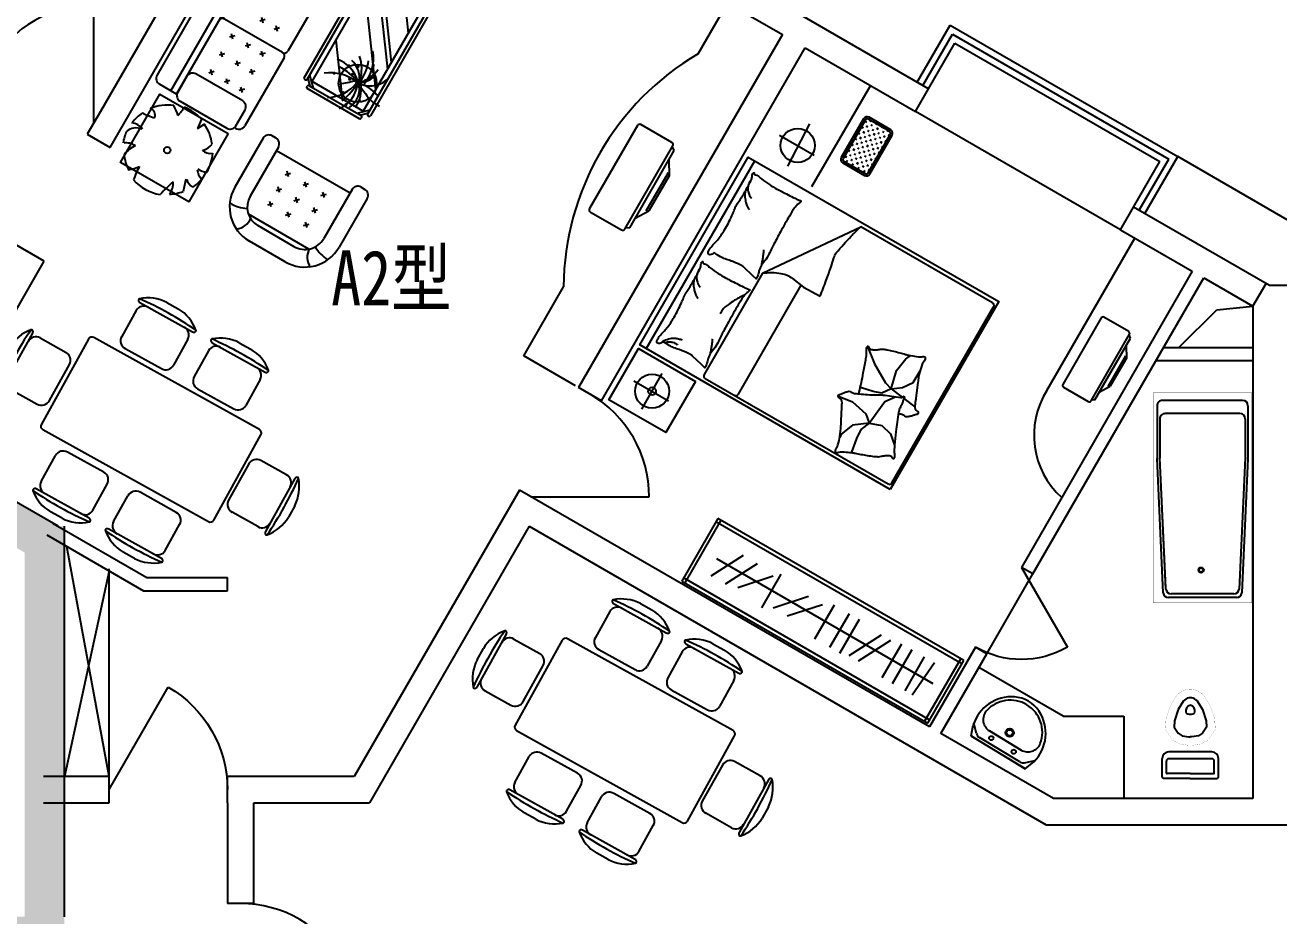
# Model space of a CAD drawing. Header units: millimetres. Extents: x 1363 to 57604, y 556 to 33802.
# Drawn here: x 29207 to 38744, y 19538 to 26313 of the extents above; entities that cross this region are included whole.
import ezdxf
from ezdxf.enums import TextEntityAlignment as Align

# ---------------------------------------------------------------- set-up
doc = ezdxf.new("R2010")
doc.units = ezdxf.units.MM
for name, color, linetype in [('GROUND', 2, 'Continuous'), ('PUB_DIM', 3, 'Continuous'), ('PUB_TEXT', 7, 'Continuous'), ('PUB_WINDW', 7, 'Continuous'), ('W', 3, 'Continuous'), ('WALL', 255, 'Continuous'), ('WINDOW', 2, 'Continuous'), ('家具', 151, 'Continuous')]:
    doc.layers.add(name, color=color, linetype=linetype)
doc.styles.add('DIM_FONT', font='SIMPLEX', dxfattribs={"width": 0.8})
doc.styles.add('SIMPLEX', font='SIMPLEX.SHX')
doc.styles.get("Standard").update_dxf_attribs({"font": 'arial.ttf'})
doc.styles.add('Z2', font='SimSun.ttf', dxfattribs={"width": 0.8})
doc.dimstyles.new('DIMN', dxfattribs={"dimtxt": 300, "dimasz": 1, "dimexe": 250, "dimexo": 300, "dimgap": 0.09, "dimtad": 1, "dimdec": 0, "dimzin": 0, "dimdsep": 46, "dimtxsty": 'DIM_FONT', "dimblk": '_DIMX', "dimcen": 0.09, "dimclrt": 7, "dimadec": 0, "dimazin": 0, "dimtfac": 1, "dimtdec": 0, "dimtix": 1, "dimtmove": 2, "dimatfit": 3, "dimldrblk": '_DIMX', "dimfxl": 1, "dimtolj": 1, "dimtzin": 0, "dimarcsym": 0})

# ---------------------------------------------------------------- blocks, each defined once
blk = doc.blocks.new('M_C46QQU')
for p, q in [((-925, 770), (-326.8, 770)), ((-268.7, 770), (268.7, 770)), ((326.8, 770), (925, 770)), ((-975, 711.1), (-975, 720)), ((-958.4, 711.1), (-817.8, 711.1)), ((-297.8, 740), (-297.8, 230)), ((297.8, 740), (297.8, 230)), ((958.4, 711.1), (817.8, 711.1)), ((975, 711.1), (975, 720)), ((-1008.4, 250), (-1008.4, 661.1)), ((-767.8, 661.1), (-767.8, 250)), ((-713.4, 626.7), (-683.2, 596.5)), ((-683.2, 626.7), (-713.4, 596.5)), ((-555.8, 626.7), (-525.6, 596.5)), ((-525.6, 626.7), (-555.8, 596.5)), ((-398.2, 626.7), (-368, 596.5)), ((-368, 626.7), (-398.2, 596.5)), ((-138, 626.7), (-168.2, 596.5)), ((-168.2, 626.7), (-138, 596.5)), ((19.6, 626.7), (-10.6, 596.5)), ((-10.6, 626.7), (19.6, 596.5)), ((177.1, 626.7), (147, 596.5)), ((147, 626.7), (177.1, 596.5)), ((368, 626.7), (398.2, 596.5)), ((398.2, 626.7), (368, 596.5)), ((525.6, 626.7), (555.8, 596.5)), ((555.8, 626.7), (525.6, 596.5)), ((683.2, 626.7), (713.4, 596.5)), ((713.4, 626.7), (683.2, 596.5)), ((767.8, 661.1), (767.8, 250)), ((1008.4, 250), (1008.4, 661.1)), ((-713.4, 499.7), (-683.2, 469.5)), ((-683.2, 499.7), (-713.4, 469.5)), ((-555.8, 499.7), (-525.6, 469.5)), ((-525.6, 499.7), (-555.8, 469.5)), ((-398.2, 499.7), (-368, 469.5)), ((-368, 499.7), (-398.2, 469.5)), ((-138, 499.7), (-168.2, 469.5)), ((-168.2, 499.7), (-138, 469.5)), ((19.6, 499.7), (-10.6, 469.5)), ((-10.6, 499.7), (19.6, 469.5)), ((177.1, 499.7), (147, 469.5)), ((147, 499.7), (177.1, 469.5)), ((368, 499.7), (398.2, 469.5)), ((398.2, 499.7), (368, 469.5)), ((525.6, 499.7), (555.8, 469.5)), ((555.8, 499.7), (525.6, 469.5)), ((683.2, 499.7), (713.4, 469.5)), ((713.4, 499.7), (683.2, 469.5)), ((-713.4, 362.5), (-683.2, 332.3)), ((-683.2, 362.5), (-713.4, 332.3)), ((-525.6, 362.5), (-555.8, 332.3)), ((-555.8, 362.5), (-525.6, 332.3)), ((-398.2, 362.5), (-368, 332.3)), ((-368, 362.5), (-398.2, 332.3)), ((-138, 362.5), (-168.2, 332.3)), ((-168.2, 362.5), (-138, 332.3)), ((-10.6, 362.5), (19.6, 332.3)), ((19.6, 362.5), (-10.6, 332.3)), ((177.1, 362.5), (147, 332.3)), ((147, 362.5), (177.1, 332.3)), ((368, 362.5), (398.2, 332.3)), ((398.2, 362.5), (368, 332.3)), ((555.8, 362.5), (525.6, 332.3)), ((525.6, 362.5), (555.8, 332.3)), ((683.2, 362.5), (713.4, 332.3)), ((713.4, 362.5), (683.2, 332.3)), ((-975, 50), (-975, 202.8)), ((975, 200), (-975, 200)), ((-817.8, 200), (-958.4, 200)), ((817.8, 200), (958.4, 200)), ((975, 200), (975, 50)), ((975, 150), (-975, 150)), ((925, 0), (-925, 0))]:
    blk.add_line(p, q)
for centre, radius, start, end in [((-925, 720), 50, 90, 180), ((-327.8, 740), 30, 360, 90), ((-267.8, 740), 30, 90, 180), ((267.8, 740), 30, 0, 90), ((327.8, 740), 30, 90, 180), ((925, 720), 50, 360, 90), ((-958.4, 661.1), 50, 90, 180), ((-817.8, 661.1), 50, 0, 90), ((817.8, 661.1), 50, 90, 180), ((958.4, 661.1), 50, 0, 90), ((-958.4, 250), 50, 180, 270), ((-817.8, 250), 50, 270, 0), ((-327.8, 230), 30, 270, 0), ((-267.8, 230), 30, 180, 270), ((267.8, 230), 30, 270, 360), ((327.8, 230), 30, 180, 270), ((817.8, 250), 50, 180, 270), ((958.4, 250), 50, 270, 0), ((-925, 50), 50, 180, 270), ((925, 50), 50, 270, 0)]:
    blk.add_arc(centre, radius, start, end)
at = {"style": 'DIM_FONT', "width": 0.8, "flags": 9}
for tag in ['YSIZE', 'XSIZE']:
    blk.add_attdef(tag, (0, 0), '', height=0.5, dxfattribs=at)
blk = doc.blocks.new('M_C57NTX')
for p, q in [((-435.8, 293.4), (473.1, 293.4)), ((-496.3, -226.1), (-496.3, 232.8)), ((-486.3, 242.8), (-481.3, 242.8)), ((-427.3, 268.4), (-471.3, 224.4)), ((-399, 268.4), (-471.3, 196.1)), ((-471.3, -226.1), (-471.3, 232.8)), ((-445.8, 283.4), (-445.8, 278.4)), ((-435.8, 268.4), (473.1, 268.4)), ((-431.3, 72.4), (-216.6, 228.4)), ((-431.3, -116.3), (43.1, 228.4)), ((-431.3, -159.2), (102.3, 228.4)), ((-336.1, -221.6), (283.4, 228.4)), ((436.4, 268.4), (508.7, 196.1)), ((464.7, 268.4), (508.7, 224.4)), ((483.1, 283.4), (483.1, 278.4)), ((508.7, 232.8), (508.7, -226.1)), ((523.7, 242.8), (518.7, 242.8)), ((533.7, 232.8), (533.7, -226.1)), ((106, -221.6), (468.7, 41.8)), ((-399, -261.6), (-471.3, -189.3)), ((436.4, -261.6), (508.7, -189.3)), ((-486.3, -236.1), (-481.3, -236.1)), ((-427.3, -261.6), (-471.3, -217.6)), ((-445.8, -276.6), (-445.8, -271.6)), ((473.1, -261.6), (-435.8, -261.6)), ((464.7, -261.6), (508.7, -217.6)), ((483.1, -276.6), (483.1, -271.6)), ((523.7, -236.1), (518.7, -236.1)), ((473.1, -286.6), (-435.8, -286.6))]:
    blk.add_line(p, q)
blk.add_lwpolyline([(-431.3, -221.6), (-431.3, 228.4), (468.7, 228.4), (468.7, -221.6)], close=True)
at = {"const_width": 12}
for points in [[(123.4, 119.9, 1), (135.4, 119.9, 1)], [(225.1, 149.5, 1), (237.1, 149.5, 1)], [(252.6, 126.5, 1), (264.6, 126.5, 1)], [(277.3, 83.6, 1), (289.3, 83.6, 1)], [(288.3, 106.6, 1), (300.3, 106.6, 1)], [(293.8, 93.5, 1), (305.8, 93.5, 1)], [(307.5, 86.9, 1), (319.5, 86.9, 1)], [(409.3, 162.8, 1), (421.3, 162.8, 1)], [(486.2, 90.2, 1), (498.2, 90.2, 1)], [(189.4, 24.2, 1), (201.4, 24.2, 1)], [(263.6, 17.6, 1), (275.6, 17.6, 1)], [(296.6, 73.7, 1), (308.6, 73.7, 1)], [(304.8, 17.6, 1), (316.8, 17.6, 1)], [(417.5, 27.5, 1), (429.5, 27.5, 1)], [(219.6, -38.5, 1), (231.6, -38.5, 1)], [(324.1, -107.7, 1), (336.1, -107.7, 1)]]:
    blk.add_lwpolyline(points, format="xyb", close=True, dxfattribs=at)
blk.add_circle((307.6, 86), 144.3)
for centre, radius, start, end in [((-435.8, 283.4), 10, 90, 180), ((156.2, 293.1), 219.3, 342.94564, 6.48138), ((473.1, 283.4), 10, 0, 90), ((-486.3, 232.8), 10, 90, 180), ((-481.3, 232.8), 10, 0, 90), ((-435.8, 278.4), 10, 180, 270), ((108.6, 83.2), 192.6, 6.99045, 78.02836), ((781.4, 125.5), 489.9, 163.85612, 179.11051), ((-394.7, 504.4), 810.4, 328.98728, 340.36101), ((473.1, 278.4), 10, 270, 0), ((518.7, 232.8), 10, 90, 180), ((523.7, 232.8), 10, 0, 90), ((228, -157.3), 292.8, 78.55155, 130.98153), ((279.7, -402.1), 502.4, 88.32856, 108.729), ((110, -88), 258.8, 48.7581, 83.8624), ((175.6, 42.4), 126.2, 28.89012, 78.45792), ((421.1, -27.3), 168.8, 62.99086, 135.91017), ((404.5, -127.5), 234.4, 53.32313, 115.76326), ((448, -69.4), 232.8, 85.87406, 126.95584), ((343.6, -193.6), 291.3, 103.04524, 139.77663), ((363.8, -83.6), 190.4, 114.09558, 166.29534), ((481.8, -98.4), 259.7, 134.48606, 189.37622), ((613.2, -62), 345.5, 155.08876, 185.96372), ((267.2, -554.8), 642.2, 70.5249, 87.82437), ((624, 27.5), 325.2, 171.24958, 218.23328), ((-1013.4, -1156.3), 1790, 39.04877, 42.6799), ((268.8, -207.6), 287.3, 31.31505, 82.13779), ((-486.3, -226.1), 10, 180, 270), ((-481.3, -226.1), 10, 270, 0), ((-435.8, -271.6), 10, 90, 180), ((-435.8, -276.6), 10, 180, 270), ((473.1, -271.6), 10, 0, 90), ((473.1, -276.6), 10, 270, 0), ((518.7, -226.1), 10, 180, 270), ((523.7, -226.1), 10, 270, 0)]:
    blk.add_arc(centre, radius, start, end)
at = {"style": 'DIM_FONT', "width": 0.8, "flags": 9}
for tag in ['YSIZE', 'XSIZE']:
    blk.add_attdef(tag, (0, 0), '', height=0.5, dxfattribs=at)
blk = doc.blocks.new('_DBLK')
blk.add_line((-0.5, 0), (0, -0.866))
blk.add_arc((-0.5, 0), 1, 300, 0)
at = {"style": 'SIMPLEX', "flags": 9}
blk.add_attdef('A', text='', height=1, dxfattribs=at).set_placement((0, 1.5), align=Align.MIDDLE)
blk = doc.blocks.new('_DIMX')
at = {"const_width": 50}
blk.add_lwpolyline([(-70, -70), (70, 70)], dxfattribs=at)
blk = doc.blocks.new('*D44')
at = {"color": 0, "linetype": 'ByBlock', "transparency": 16777216}
for p, q in [((-88640.7, 6082.8), (-87514.9, 8032.7)), ((-87639, 7815.7), (-84523.1, 6016.7)), ((-85523, 4282.8), (-84397.2, 6232.7))]:
    blk.add_line(p, q, dxfattribs=at)
at = {"layer": 'DEFPOINTS', "color": 0, "linetype": 'ByBlock', "transparency": 16777216}
for p in [(-84522.2, 6016.2), (-88790.7, 5822.9), (-85673, 4022.9)]:
    blk.add_point(p, dxfattribs=at)
at = {"color": 0, "linetype": 'ByBlock', "transparency": 16777216}
for p, rotation in [((-87639.9, 7816.2), 149.9999999999999), ((-84522.2, 6016.2), 329.9999999999999)]:
    blk.add_blockref('_DIMX', p, dxfattribs=dict(at, rotation=rotation))
at = {"color": 7, "linetype": 'ByBlock', "transparency": 16777216, "insert": (-85931.1, 7176), "char_height": 300, "attachment_point": 5, "rotation": 330, "style": 'DIM_FONT'}
blk.add_mtext('\\A1;3600', dxfattribs=at)
blk = doc.blocks.new('_C6BOA')
for p, q in [((-230.9, 156.1), (-146.8, 208.4)), ((-158.7, 192.4), (122.5, 192.4)), ((-146.8, 208.4), (110.7, 208.4)), ((194.7, 156.1), (110.7, 208.4)), ((-338.1, 117.5), (-338.1, -109.2)), ((285.9, 133.5), (-322.1, 133.5)), ((-300.5, 156.1), (-316.5, 133.5)), ((264.4, 156.1), (-300.5, 156.1)), ((264.4, 156.1), (280.4, 133.5)), ((301.9, -109.2), (301.9, 117.5)), ((-322.1, -125.2), (285.9, -125.2))]:
    blk.add_line(p, q)
for centre, start, end in [((-322.1, 117.5), 90, 180), ((285.9, 117.5), 0, 90), ((-322.1, -109.2), 180, 270), ((285.9, -109.2), 270, 0)]:
    blk.add_arc(centre, 16, start, end)
at = {"style": 'DIM_FONT', "width": 0.8, "flags": 9}
for tag in ['YSIZE', 'XSIZE']:
    blk.add_attdef(tag, (0, 0), '', height=0.5, dxfattribs=at)
blk = doc.blocks.new('_C1MDD')
for p, q in [((376.3, 1235.7), (475.4, 1235.7)), ((195.9, 1135.7), (655.9, 1135.7)), ((200.9, 1068.2), (200.9, 843.2)), ((650.9, 1068.2), (650.9, 843.2)), ((268.4, 775.7), (583.4, 775.7)), ((0, 720), (0, -720)), ((770, 750), (30, 750)), ((800, -720), (800, 720)), ((-403, 85), (-403, 545)), ((-335.5, 540), (-110.5, 540)), ((1150.8, 540), (925.8, 540)), ((1218.3, 545), (1218.3, 85)), ((-43, 157.5), (-43, 472.5)), ((858.3, 472.5), (858.3, 157.5)), ((-503, 265.4), (-503, 364.6)), ((1318.3, 364.6), (1318.3, 265.4)), ((-335.5, 90), (-110.5, 90)), ((1150.8, 90), (925.8, 90)), ((-403, -545), (-403, -85)), ((-335.5, -90), (-110.5, -90)), ((1150.8, -90), (925.8, -90)), ((1218.3, -85), (1218.3, -545)), ((-43, -472.5), (-43, -157.5)), ((858.3, -157.5), (858.3, -472.5)), ((-503, -364.6), (-503, -265.4)), ((1318.3, -265.4), (1318.3, -364.6)), ((-335.5, -540), (-110.5, -540)), ((1150.8, -540), (925.8, -540)), ((30, -750), (770, -750)), ((200.9, -1076.5), (200.9, -851.5)), ((583.4, -784), (268.4, -784)), ((650.9, -1076.5), (650.9, -851.5)), ((655.9, -1144), (195.9, -1144)), ((475.4, -1244), (376.3, -1244))]:
    blk.add_line(p, q)
for centre, radius, start, end in [((186.6, 1151.8), 10, 130.72654, 202.66999), ((195.9, 1155.7), 20, 202.66999, 270), ((386, 920.3), 315.6, 91.76514, 130.72654), ((425.9, -1542.1), 2712.7, 84.8023, 95.1977), ((465.7, 920.3), 315.6, 49.27346, 88.23486), ((655.9, 1155.7), 20, 270, 337.33001), ((665.1, 1151.8), 10, 337.33001, 49.27346), ((268.4, 1068.2), 67.5, 90, 180), ((583.4, 1068.2), 67.5, 0, 90), ((268.4, 843.2), 67.5, 180, 270), ((583.4, 843.2), 67.5, 270, 0), ((30, 720), 30, 90, 180), ((770, 720), 30, 0, 90), ((-187.5, 354.8), 315.6, 139.27346, 178.23486), ((2274.9, 315), 2712.7, 174.8023, 185.1977), ((-419.1, 554.2), 10, 67.33001, 139.27346), ((-423, 545), 20, 0, 67.33001), ((-335.5, 472.5), 67.5, 90, 180), ((-110.5, 472.5), 67.5, 0, 90), ((925.8, 472.5), 67.5, 90, 180), ((1150.8, 472.5), 67.5, 0, 90), ((1238.3, 545), 20, 112.66999, 180), ((1234.5, 554.2), 10, 40.72654, 112.66999), ((-1459.5, 315), 2712.7, 354.8023, 5.1977), ((1002.9, 354.8), 315.6, 1.76514, 40.72654), ((-187.5, 275.2), 315.6, 181.76514, 220.72654), ((1002.9, 275.2), 315.6, 319.27346, 358.23486), ((-335.5, 157.5), 67.5, 180, 270), ((-110.5, 157.5), 67.5, 270, 0), ((925.8, 157.5), 67.5, 180, 270), ((1150.8, 157.5), 67.5, 270, 0), ((-419.1, 75.8), 10, 220.72654, 292.66999), ((-423, 85), 20, 292.66999, 0), ((1238.3, 85), 20, 180, 247.33001), ((1234.5, 75.8), 10, 247.33001, 319.27346), ((-187.5, -275.2), 315.6, 139.27346, 178.23486), ((2274.9, -315), 2712.7, 174.8023, 185.1977), ((-419.1, -75.8), 10, 67.33001, 139.27346), ((-423, -85), 20, 0, 67.33001), ((-335.5, -157.5), 67.5, 90, 180), ((-110.5, -157.5), 67.5, 0, 90), ((925.8, -157.5), 67.5, 90, 180), ((1150.8, -157.5), 67.5, 0, 90), ((1238.3, -85), 20, 112.66999, 180), ((1234.5, -75.8), 10, 40.72654, 112.66999), ((-1459.5, -315), 2712.7, 354.8023, 5.1977), ((1002.9, -275.2), 315.6, 1.76514, 40.72654), ((-187.5, -354.8), 315.6, 181.76514, 220.72654), ((1002.9, -354.8), 315.6, 319.27346, 358.23486), ((-335.5, -472.5), 67.5, 180, 270), ((-110.5, -472.5), 67.5, 270, 0), ((925.8, -472.5), 67.5, 180, 270), ((1150.8, -472.5), 67.5, 270, 0), ((-419.1, -554.2), 10, 220.72654, 292.66999), ((-423, -545), 20, 292.66999, 0), ((1238.3, -545), 20, 180, 247.33001), ((1234.5, -554.2), 10, 247.33001, 319.27346), ((30, -720), 30, 180, 270), ((770, -720), 30, 270, 0), ((268.4, -851.5), 67.5, 90, 180), ((583.4, -851.5), 67.5, 0, 90), ((195.9, -1164), 20, 90, 157.33001), ((268.4, -1076.5), 67.5, 180, 270), ((583.4, -1076.5), 67.5, 270, 0), ((655.9, -1164), 20, 22.66999, 90), ((186.6, -1160.1), 10, 157.33001, 229.27346), ((425.9, 1533.9), 2712.7, 264.8023, 275.1977), ((386, -928.5), 315.6, 229.27346, 268.23486), ((465.7, -928.5), 315.6, 271.76514, 310.72654), ((665.1, -1160.1), 10, 310.72654, 22.66999)]:
    blk.add_arc(centre, radius, start, end)
at = {"style": 'DIM_FONT', "width": 0.8, "flags": 9}
for tag in ['YSIZE', 'XSIZE']:
    blk.add_attdef(tag, (0, 0), '', height=0.5, dxfattribs=at)
blk = doc.blocks.new('M_C56KIS')
for p, q in [((61.7, 318.4), (71.9, 242.2)), ((71.9, 242.2), (100.9, 299.1)), ((100.9, 299.1), (100.9, 299.1))]:
    blk.add_line(p, q)
blk.add_lwpolyline([(293.5, 324.8), (293.5, -275.2), (-306.5, -275.2), (-306.5, 324.8)], close=True)
blk.add_circle((-45.6, -15.7), 24.7)
for centre, radius, start, end in [((-45.5, -12.3), 339.7, 112.0103, 142.63916), ((-371.3, -21.6), 380.2, 45.97817, 58.53147), ((-666.1, 364.7), 570.3, 348.57282, 356.66489), ((-45.5, -12.3), 347.7, 72.04261, 98.475), ((-45.5, -12.3), 341.3, 37.27508, 64.82454), ((-307.3, 139.4), 56.5, 8.94104, 100.01075), ((82.2, 215.4), 145.4, 319.72033, 351.71513), ((-45.5, -12.3), 338.2, 154.34983, 173.03562), ((-402.3, 850.1), 717.9, 274.14646, 282.12381), ((206.6, 198.5), 84.2, 254.85549, 310.96), ((-45.5, -12.3), 344.9, 0.53215, 25.58564), ((-277.2, -87.6), 115.3, 97.39115, 159.69517), ((-332.4, -104.8), 142.8, 71.80085, 110.59915), ((-45.5, -12.3), 341.7, 185.92362, 201.5277), ((241, 101.5), 125.1, 263.27749, 297.81284), ((333.1, 45), 130.8, 215.38683, 249.7411), ((-45.5, -12.3), 343.9, 334.07665, 348.90213), ((-287, -214.4), 105.9, 81.83138, 131.82782), ((-119.4, -230.2), 194.5, 141.65823, 174.30928), ((1198.9, 166.7), 1057.6, 196.63975, 201.90994), ((262.1, -63.1), 99.6, 227.04539, 270.96505), ((-45.5, -12.3), 333.1, 216.59404, 237.44638), ((-456.1, -26.3), 353.3, 310.85359, 325.19299), ((258.5, -243.2), 424.8, 177.9455, 193.21463), ((1320, -610.6), 1273.6, 161.28649, 167.54511), ((-13.5, -284.1), 151.3, 354.73226, 32.8544), ((-45.5, -12.3), 339.1, 302.60984, 320.67525), ((-45.5, -12.3), 345.8, 251.53073, 290.62997)]:
    blk.add_arc(centre, radius, start, end)
at = {"style": 'DIM_FONT', "width": 0.8, "flags": 9}
for tag in ['YSIZE', 'XSIZE']:
    blk.add_attdef(tag, (0, 0), '', height=0.5, dxfattribs=at)
blk = doc.blocks.new('M_C54TQD')
for p, q in [((0, -52.4), (1500, -52.4)), ((25.8, -508.5), (25.8, -1967.8)), ((853.5, -488.5), (45.8, -488.5)), ((853.5, -488.5), (1471.6, -915.9)), ((45.8, -761.1), (915.3, -761.1)), ((1471.6, -1967.8), (1471.6, -915.9)), ((381, -1368.3), (394.8, -1471.4)), ((777.6, -1368.4), (698.4, -1472.4)), ((394.8, -1471.4), (369, -1593.5)), ((528.4, -1559.3), (508.6, -1470.4)), ((698.4, -1472.4), (623.3, -1602.7)), ((160.8, -1514.4), (136.8, -1517.8)), ((255.4, -1552.2), (160.8, -1514.4)), ((324.3, -1645), (255.4, -1552.2)), ((548.2, -1616.6), (528.4, -1559.3)), ((90.3, -1638.1), (87, -1644.6)), ((188.4, -1621), (90.3, -1638.1)), ((257.2, -1617.5), (188.4, -1621)), ((324.3, -1645), (257.2, -1617.5)), ((369, -1593.5), (324.3, -1645)), ((324.3, -1645), (510, -1663.9)), ((324.3, -1645), (355.2, -1727.5)), ((605.5, -1658), (548.2, -1616.6)), ((623.3, -1602.7), (605.5, -1658)), ((605.5, -1658), (734, -1626.4)), ((734, -1626.4), (836.8, -1640.3)), ((836.8, -1640.3), (872.8, -1660.3)), ((355.2, -1727.5), (334.6, -1810)), ((510, -1663.9), (559.9, -1700)), ((559.9, -1700), (572, -1708.6)), ((605.5, -1658), (593.7, -1752.2)), ((605.5, -1658), (654.9, -1721.3)), ((654.9, -1721.3), (720.1, -1768.7)), ((334.6, -1810), (281, -1872.6)), ((591.9, -1766.9), (580, -1861.5)), ((720.1, -1768.7), (813, -1768.7)), ((45.8, -1987.8), (1451.6, -1987.8))]:
    blk.add_line(p, q)
blk.add_lwpolyline([(0, -2000), (0, 0), (1500, 0), (1500, -2000)], close=True)
for points in [[(101, -126.8, -0.263368), (73, -108, -0.494818), (82.2, -89.3, -0.049225), (99.9, -87.5, -0.036831), (123.5, -89.3, -0.031893), (161.5, -97.4, 0.035782), (195.4, -104.4, 0.032941), (285.1, -110.3, 0.026564), (396.3, -104.4, 0.017905), (433.8, -99, -0.033397), (454, -96.8, -0.03204), (491.1, -97.5, 0.018442), (555.4, -100.5, 0.010837), (620.2, -99.8, 0.014624), (668.1, -96.8, 0.111249), (690.6, -89.5, -0.153708), (707.5, -85.5, -0.076444), (715, -87.2, -0.215512), (716.9, -89.3, -0.585858), (714.3, -92.3, 0.363489), (709.4, -94.9, 0.191716), (709.4, -106.4, -0.129675), (711.3, -123, -0.01735), (708.3, -139.8, 0.019326), (705.7, -154.9, 0.018818), (699, -223.3, 0.021828), (698.1, -282.6, 0.006204), (699.5, -316.4, 0.001963), (705.7, -423.3, 0.028341), (709.9, -459.4, -0.117014), (709.4, -468.3, -0.36606), (708, -469.3, -0.03973), (694.4, -466.5, -0.048309), (680.6, -461, 0.062981), (670, -457.1, 0.04058), (646.6, -453.7, 0.014345), (579.8, -451.4, 0.005484), (454.4, -452.2, 0.007153), (358.2, -455.2, 0.008762), (315.7, -457.9, -0.008153), (270, -460.8, -0.06251), (212.9, -456.4, 0.078669), (167.3, -454.4, 0.047825), (144.9, -459.1, -0.034494), (114.1, -466.5, -0.023571), (88.8, -469.5, -0.510228), (87.8, -468.3), (95.3, -438.3), (116, -355.7, 0.073041), (118, -336.2, 0.023305), (112.2, -275, 0.018299), (108.2, -252.2, -0.01097), (100.8, -214.2, -0.042281), (97.9, -179.9, -0.027201), (100.8, -126.5)], [(810.2, -126.8, -0.263368), (782.3, -108, -0.494818), (791.4, -89.3, -0.049225), (809.1, -87.5, -0.036831), (832.8, -89.3, -0.031893), (870.7, -97.4, 0.035782), (904.6, -104.4, 0.032941), (994.3, -110.3, 0.026564), (1105.5, -104.4, 0.017905), (1143, -99, -0.033397), (1163.3, -96.8, -0.03204), (1200.3, -97.5, 0.018442), (1264.7, -100.5, 0.010837), (1329.4, -99.8, 0.014624), (1377.3, -96.8, 0.111249), (1399.9, -89.5, -0.153708), (1416.8, -85.5, -0.076444), (1424.2, -87.2, -0.215512), (1426.2, -89.3, -0.585858), (1423.5, -92.3, 0.363489), (1418.6, -94.9, 0.191716), (1418.6, -106.4, -0.129675), (1420.5, -123, -0.01735), (1417.5, -139.8, 0.019326), (1414.9, -154.9, 0.018818), (1408.3, -223.3, 0.021828), (1407.4, -282.6, 0.006204), (1408.8, -316.4, 0.001963), (1414.9, -423.3, 0.028341), (1419.2, -459.4, -0.117014), (1418.6, -468.3, -0.36606), (1417.2, -469.3, -0.03973), (1403.6, -466.5, -0.048309), (1389.9, -461, 0.062981), (1379.2, -457.1, 0.04058), (1355.8, -453.7, 0.014345), (1289.1, -451.4, 0.005484), (1163.6, -452.2, 0.007153), (1067.5, -455.2, 0.008762), (1024.9, -457.9, -0.008153), (979.2, -460.8, -0.06251), (922.1, -456.4, 0.078669), (876.5, -454.4, 0.047825), (854.1, -459.1, -0.034494), (823.4, -466.5, -0.023571), (798, -469.5, -0.510228), (797.1, -468.3), (804.6, -438.3), (825.2, -355.7, 0.073041), (827.2, -336.2, 0.023305), (821.5, -275, 0.018299), (817.4, -252.2, -0.01097), (810.1, -214.2, -0.042281), (807.2, -179.9, -0.027201), (810.1, -126.5)], [(99.3, -142.8, -0.05369), (113.5, -155.8, -0.070312), (121.6, -168.1, -0.015448), (125.4, -176.6, -0.013244), (129.1, -186.8, -0.082127), (132.1, -204.9, -0.064164), (129.1, -228.1)], [(100.8, -126.8, -0.077379), (135.6, -152.1, -0.077379), (161.1, -186.8, -0.047525), (171, -211.5, -0.047525), (176.1, -237.5)], [(574.8, -100.6, 0.027842), (551.1, -111.2, 0.048685), (538.5, -119.3, 0.023666), (510.6, -143.6, 0.031223), (491.6, -164.3, 0.046801), (486.5, -172, 0.023191), (478.4, -188.7)], [(656.8, -94.9, 0.088153), (622.3, -98.4, 0.088153), (591.1, -113.7, 0.077547), (569.5, -135.3, 0.077547), (555.4, -162.4)], [(1284.1, -100.6, 0.027842), (1260.3, -111.2, 0.048685), (1247.8, -119.3, 0.023666), (1219.8, -143.6, 0.031223), (1200.8, -164.3, 0.046801), (1195.7, -172, 0.023191), (1187.7, -188.7)], [(1366.1, -94.9, 0.088153), (1331.5, -98.4, 0.088153), (1300.3, -113.7, 0.077547), (1278.7, -135.3, 0.077547), (1264.7, -162.4)], [(191.4, -453.7, 0.009729), (218.7, -444.6, 0.009729), (245.6, -434.6, 0.007971), (267.3, -425.5, 0.007971), (288.8, -415.8)], [(660.6, -455.2, 0.016108), (621.7, -429, 0.024599), (594.9, -413.9, 0.009477), (545.8, -390.6, 0.015937), (516, -378.3, 0.072521), (499.6, -374.7, 0.033339), (463.4, -374.5)], [(900.6, -453.7, 0.009729), (927.9, -444.6, 0.009729), (954.8, -434.6, 0.007971), (976.6, -425.5, 0.007971), (998, -415.8)], [(853.5, -488.5, -0.085272), (916.8, -598.6, -0.124044), (926, -686.2), (912.4, -781.6), (914.1, -911.7)], [(914.1, -911.7, 0.007867), (1031.7, -893.9, 0.009508), (1128.5, -875.9, 0.006616), (1193.5, -861.5, -0.023828), (1211.7, -858.2, -0.080713), (1230.3, -858.7, -0.009591), (1382.9, -890.6, -0.013133), (1416.4, -899.2, -0.007859), (1471.6, -915.9)], [(464, -1480.4, 0.025626), (475.6, -1477.6, 0.0108), (604.9, -1436, 0.00456), (692.4, -1404.8, 0.01125), (727.5, -1391, 0.069394), (746.3, -1379.9, -0.079756), (762.9, -1370.5, -0.106399), (777.6, -1368.4, -0.328642), (781.6, -1371.8, -0.299547), (779.2, -1378.3, 0.189917), (773.7, -1387.1, 0.033518), (772.5, -1397.4, 0.075627), (773, -1402, 0.053489), (776, -1409.8, 0.017838), (788.1, -1431.8, 0.038394), (805.3, -1456.1, -0.059529), (815.7, -1472.2, -0.035943), (826.3, -1498.4, -0.011245), (851.9, -1584.7, -0.006203), (862.2, -1624.3, 0.010783), (868.3, -1647, 0.019485), (872.8, -1660.3, 0.005062), (892.4, -1710.5, 0.101392), (909.1, -1735.8, -0.223768), (914, -1749.2, -0.25558), (910.9, -1753.8, -0.081563), (895.2, -1758.9, -0.071805), (878.1, -1759, 0.069985), (860.5, -1759.1, 0.03546), (801, -1772.1, 0.029432), (732, -1796.8, 0.001554), (698.6, -1811.2, -0.00152), (664.5, -1825.8, -0.004735), (629.3, -1840.5, 0.00382), (585.5, -1858.6, 0.296001), (563.6, -1890.9, -0.649774), (542.2, -1899.9, -0.02319), (537.7, -1895.3, 0.0288), (534, -1891.6, 0.005727), (527.4, -1885.8, -0.004358), (518.8, -1878.2, -0.027528), (501.8, -1861.4, -0.046214), (493.2, -1849.9, -0.194121), (490.4, -1833.2, 0.133719), (489.3, -1809.2, 0.005779), (481.8, -1787.2, 0.008882)]]:
    blk.add_lwpolyline(points, format="xyb")
blk.add_lwpolyline([(58.1, -1583.2, 0.101392), (39.5, -1559.2, -0.223768), (33.6, -1546.2, -0.25558), (36.4, -1541.4, -0.081563), (51.6, -1535.1, -0.071805), (68.7, -1533.7, 0.069985), (86.2, -1532.2, 0.03546), (144.5, -1514.8, 0.029432), (211.5, -1484.8, 0.001554), (243.6, -1467.9, -0.00152), (276.5, -1450.7, -0.004735), (310.5, -1433.4, 0.00382), (352.7, -1412, 0.296001), (372.1, -1378.1, -0.649774), (392.8, -1367.5, -0.02319), (397.6, -1371.7, 0.0288), (401.6, -1375.1, 0.005727), (408.6, -1380.4, -0.004358), (417.8, -1387.3, -0.027528), (436, -1402.8, -0.046214), (445.5, -1413.5, -0.194121), (449.5, -1430, 0.133719), (452.5, -1453.8, 0.011505), (471.2, -1496.2, 0.008882), (497.5, -1550, 0.012426), (534.6, -1618.4, -0.033612), (547.3, -1644.2), (570.3, -1700.5), (588.1, -1744, 0.224341), (602.6, -1757.3, -0.722772), (602.8, -1766.1, -0.103513), (599, -1766.6, 0.053465), (591.8, -1766.9, 0.030109), (568.7, -1771.5, -0.031436), (546.6, -1775.9, -0.05324), (531.5, -1776.4, 0.05518), (516.9, -1776.8, 0.056271), (491.6, -1783.4, 0.0108), (365.9, -1834.8, 0.00456), (281, -1872.6, 0.01125), (247.1, -1889, 0.069394), (229.2, -1901.6, -0.079756), (213.3, -1912.2, -0.106399), (198.9, -1915.4, -0.328642), (194.6, -1912.4, -0.299547), (196.5, -1905.7, 0.189917), (201.3, -1896.5, 0.033518), (201.7, -1886.2, 0.075627), (200.8, -1881.6, 0.053489), (197.3, -1874, 0.017838), (183.5, -1853, 0.038394), (164.5, -1830.2, -0.059529), (152.9, -1814.9, -0.035943), (140.3, -1789.6, -0.011245), (108.1, -1705.4, -0.006203), (94.9, -1666.8, 0.010783), (87, -1644.6, 0.019485), (81.6, -1631.7, 0.005062)], format="xyb", close=True)
for centre, start, end in [((45.8, -508.5), 90, 180), ((45.8, -741.1), 180, 270), ((45.8, -1967.8), 180, 270), ((1451.6, -1967.8), 270, 0)]:
    blk.add_arc(centre, 20, start, end)
at = {"style": 'DIM_FONT', "width": 0.8, "flags": 9}
for tag in ['YSIZE', 'XSIZE']:
    blk.add_attdef(tag, (0, 0), '', height=0.5, dxfattribs=at)
blk = doc.blocks.new('_C2WLJ')
at = {"layer": '家具'}
for p, q in [((0, 550), (2400, 550)), ((0, 0), (0, 550)), ((0, 520), (2400, 520)), ((30, 0), (30, 550)), ((2370, 550), (2370, 0)), ((2400, 550), (2400, 0)), ((232, 127.9), (206, 424.7)), ((303.1, 127.4), (303.1, 425.2)), ((425.4, 127.4), (425.4, 425.2)), ((524.7, 127.4), (524.7, 425.2)), ((769.3, 147.8), (620.3, 405.8)), ((861, 147.8), (712.1, 405.8)), ((937.5, 127.4), (937.5, 425.2)), ((1036.8, 127.4), (1036.8, 425.2)), ((1182.1, 127.4), (1182.1, 425.2)), ((1481.2, 172.1), (1270.5, 382.7)), ((1618.7, 172.1), (1408.1, 382.7)), ((1701.8, 127.4), (1701.8, 425.2)), ((1962.7, 172.1), (1752.1, 382.7)), ((2068.6, 147.8), (1919.7, 405.8)), ((2206.2, 147.8), (2057.3, 405.8)), ((127.3, 280.1), (2236.8, 280.1)), ((2400, 30), (0, 30)), ((2400, 0), (0, 0))]:
    blk.add_line(p, q, dxfattribs=at)
at = {"style": 'DIM_FONT', "width": 0.8, "flags": 9}
for tag in ['YSIZE', 'XSIZE']:
    blk.add_attdef(tag, (0, 0), '', height=0.5, dxfattribs=at)
blk = doc.blocks.new('M_E6')
for p, q in [((240.4, 0), (-240.4, 0)), ((-237.5, 0), (239.3, 0)), ((240.4, 0), (269.8, -78.5)), ((-213.1, -36.1), (-271.2, -90.6)), ((-240.4, 0), (-269.8, -78.5)), ((-178.9, -22.5), (181, -22.5)), ((216.7, -37.5), (273.5, -95.2)), ((141.1, -105.2), (-140.8, -105.2)), ((-140.8, -105.2), (141.1, -105.2))]:
    blk.add_line(p, q)
for centre, radius in [((-99.1, -65), 16.3), ((100.9, -65), 16.3), ((2.4, -172.5), 31.6), ((2.4, -172.5), 23)]:
    blk.add_circle(centre, radius)
for centre, radius, start, end in [((28.4, -151.9), 307.1, 166.17513, 244.72963), ((-178.9, -72.5), 50, 90, 133.18096), ((-28.4, -151.9), 307.1, 297.06391, 13.82487), ((181, -72.5), 50, 44.56072, 90), ((-140.8, -205.2), 100, 90, 190.56023), ((141.1, -205.2), 100, 349.43977, 90), ((0.2, -179), 243.4, 190.56023, 349.43977), ((-0.2, -201.5), 250.2, 245.80711, 296.46282), ((28.4, -151.9), 307.1, 266.58899, 266.59358)]:
    blk.add_arc(centre, radius, start, end)
at = {"width": 0.8, "flags": 9}
for tag in ['XSIZE', 'YSIZE']:
    blk.add_attdef(tag, (0, 0), '', height=0.5, dxfattribs=at)
blk = doc.blocks.new('_C3XND')
at = {"layer": '家具'}
for p, q in [((6.2, 92.7), (6.2, 397.6)), ((-148.9, 249.4), (164.7, 249.4))]:
    blk.add_line(p, q, dxfattribs=at)
blk.add_lwpolyline([(-225, 500), (225, 500), (225, 0), (-225, 0)], close=True, dxfattribs=at)
for radius in [129.6, 29.6]:
    blk.add_circle((4.7, 251.5), radius, dxfattribs=at)
at = {"style": 'DIM_FONT', "width": 0.8, "flags": 9}
for tag in ['YSIZE', 'XSIZE']:
    blk.add_attdef(tag, (0, 0), '', height=0.5, dxfattribs=at)
blk = doc.blocks.new('M_C48GTF')
at = {"linetype": 'Continuous'}
for p, q in [((-157.2, 0), (157.2, 0)), ((-265.3, -174), (265.3, -174)), ((-160.3, -134), (160.3, -134)), ((-457.2, -730), (-457.2, -300)), ((-323.2, -730), (-323.2, -300)), ((323.2, -730), (323.2, -300)), ((457.2, -730), (457.2, -300)), ((323.2, -700), (-323.2, -700)), ((-373.2, -780), (-407.2, -780)), ((373.2, -780), (407.2, -780))]:
    blk.add_line(p, q, dxfattribs=at)
for p, q in [((-171.2, -308.6), (-141, -338.8)), ((-141, -308.6), (-171.2, -338.8)), ((-13.6, -308.6), (16.6, -338.8)), ((16.6, -308.6), (-13.6, -338.8)), ((144, -308.6), (174.2, -338.8)), ((174.2, -308.6), (144, -338.8)), ((-171.2, -435.6), (-141, -465.8)), ((-141, -435.6), (-171.2, -465.8)), ((-13.6, -435.6), (16.6, -465.8)), ((16.6, -435.6), (-13.6, -465.8)), ((144, -435.6), (174.2, -465.8)), ((174.2, -435.6), (144, -465.8)), ((-171.2, -572.8), (-141, -603)), ((-141, -572.8), (-171.2, -603)), ((16.6, -572.8), (-13.6, -603)), ((-13.6, -572.8), (16.6, -603)), ((144, -572.8), (174.2, -603)), ((174.2, -572.8), (144, -603))]:
    blk.add_line(p, q)
for centre, radius, start, end in [((-157.2, -300), 300, 90, 180), ((157.2, -300), 300, 0, 90), ((-157.2, -300), 166, 90, 180), ((157.2, -300), 166, 0, 90), ((-407.2, -730), 50, 180, 270), ((-373.2, -730), 50, 270, 0), ((373.2, -730), 50, 180, 270), ((407.2, -730), 50, 270, 0)]:
    blk.add_arc(centre, radius, start, end, dxfattribs=at)
for centre, radius, start, end in [((-387, -169.8), 116.2, 355.24204, 68.60342), ((363.2, -135.8), 129.2, 125.27543, 189.31408), ((-431.8, -439), 262.4, 59.47953, 89.74706), ((419.5, -439), 262.4, 87.53883, 118.25235)]:
    blk.add_arc(centre, radius, start, end)
at = {"style": 'DIM_FONT', "width": 0.8, "flags": 9}
for tag in ['YSIZE', 'XSIZE']:
    blk.add_attdef(tag, (0, 0), '', height=0.5, dxfattribs=at)
blk = doc.blocks.new('_C4XPD')
at = {"layer": '家具'}
h = blk.add_hatch(dxfattribs=at)
h.set_pattern_fill('CROSS', color=256, scale=4, style=0)
h.set_pattern_definition([(0, (-481053.1, -24374.426), (25.4, 25.4), [12.7, -38.1]), (90, (-481046.75, -24380.776), (-25.4, 25.4), [12.7, -38.1])])
h.paths.add_polyline_path([(185, 220, 0.414214), (170, 235), (-170, 235, 0.414214), (-185, 220), (-185, 30, 0.414214), (-170, 15), (170, 15, 0.414214), (185, 30)])
for p, q in [((-200, 220), (-200, 30)), ((-185, 220), (-185, 30)), ((170, 250), (-170, 250)), ((170, 235), (-170, 235)), ((185, 30), (185, 220)), ((200, 30), (200, 220)), ((-170, 15), (170, 15)), ((-170, 0), (170, 0))]:
    blk.add_line(p, q, dxfattribs=at)
for centre, radius, start, end in [((-170, 220), 30, 90, 180), ((-170, 220), 15, 90, 180), ((170, 220), 30, 0, 90), ((170, 220), 15, 0, 90), ((-170, 30), 30, 180, 270), ((-170, 30), 15, 180, 270), ((170, 30), 30, 270, 0), ((170, 30), 15, 270, 0)]:
    blk.add_arc(centre, radius, start, end, dxfattribs=at)
at = {"style": 'DIM_FONT', "width": 0.8, "flags": 9}
for tag in ['YSIZE', 'XSIZE']:
    blk.add_attdef(tag, (0, 0), '', height=0.5, dxfattribs=at)
blk = doc.blocks.new('M_E10')
for p, q in [((-740, -70), (-740, -680)), ((-700, -30), (-302.2, -30)), ((-640, -90), (-640, -660)), ((-600, -50), (-300, -50)), ((-300, -50), (694.6, -95.9)), ((-297.8, -30.2), (724.3, -76.1)), ((730, -135.6), (730, -614.4)), ((760, -115.9), (760, -634.1)), ((694.6, -654.1), (-300, -700)), ((684.7, -654.2), (-300, -700)), ((-700, -720), (-302.2, -720)), ((-600, -700), (-300, -700)), ((724.3, -673.9), (-297.8, -719.8))]:
    blk.add_line(p, q)
at = {"const_width": 1.5}
for points in [[(-800, 0), (800, 0)], [(-800, -750), (-800, 0)], [(800, 0), (800, -750)], [(800, -750), (-800, -750)]]:
    blk.add_lwpolyline(points, dxfattribs=at)
for radius in [20, 16]:
    blk.add_circle((550, -385.5), radius)
for centre, start, end in [((-700, -70), 90, 180), ((-600, -90), 90, 180), ((-302.2, -70), 83.79655, 90), ((720, -115.9), 0, 83.79655), ((690, -135.6), 0, 83.36749), ((-600, -660), 180, 270), ((690, -614.4), 276.63251, 0), ((720, -634.1), 276.20345, 0), ((-700, -680), 180, 270), ((-302.2, -680), 270, 276.20345)]:
    blk.add_arc(centre, 40, start, end)
at = {"width": 0.8, "flags": 9}
for tag in ['XSIZE', 'YSIZE']:
    blk.add_attdef(tag, (0, 0), '', height=0.5, dxfattribs=at)
blk = doc.blocks.new('M_E7')
for p, q in [((-10, 111.7), (-151.3, 111.7)), ((0, -101.7), (0, 101.7)), ((-201.3, 61.7), (-201.3, -265.1)), ((-149.8, 60.8), (-149.8, -264.1)), ((-41.4, 80.8), (-129.8, 80.8)), ((-36.4, -101.7), (-36.4, 75.8)), ((-36.4, -101.7), (-36.4, -279.1)), ((0, -101.7), (0, -305.1)), ((-41.4, -284.1), (-129.8, -284.1)), ((-10, -315.1), (-151.3, -315.1))]:
    blk.add_line(p, q)
at = {"const_width": 1}
for points in [[(-651.5, -24.2), (-636.8, -1.2), (-550.4, 50.7), (-450.5, 83.3), (-371.3, 88.4), (-294, 36.9), (-262.2, -17.7), (-251.9, -84.3), (-251.9, -101.7)], [(-650.7, -180.4), (-636.8, -202.2), (-550.4, -254.1), (-450.5, -286.7), (-371.3, -291.8), (-294, -240.3), (-262.2, -185.7), (-251.9, -119.1), (-251.9, -101.7)]]:
    blk.add_lwpolyline(points, dxfattribs=at)
for points in [[(-596.6, -59.2), (-590.1, -49.1), (-523.1, -8.9), (-438.1, 18.9), (-389.1, 22), (-342.7, -8.9), (-324.7, -39.9), (-317, -89.3), (-317, -101.7)], [(-595.8, -145.3), (-590.1, -154.2), (-523.1, -194.5), (-438.1, -222.3), (-389.1, -225.4), (-342.7, -194.5), (-324.7, -163.5), (-317, -114), (-317, -101.7)]]:
    blk.add_lwpolyline(points)
blk.add_lwpolyline([(-644.2, -14.8, 0.39866), (-642.7, -190.6, 0.39866)], format="xyb", dxfattribs=at)
for centre, radius, start, end in [((-151.3, 61.7), 50, 90, 180), ((-10, 101.7), 10, 0, 90), ((-129.8, 60.8), 20, 90, 180), ((-41.4, 75.8), 5, 0, 90), ((-550.8, -101.9), 62.6, 137.03811, 223.97897), ((-510.5, -114.3), 47.8, 77.26414, 164.66522), ((-541.2, -102.8), 54.1, 1.1332, 40.38164), ((-510.5, -89), 47.8, 195.33478, 282.73586), ((-541.2, -100.6), 54.1, 319.61836, 358.8668), ((-151.3, -265.1), 50, 180, 270), ((-129.8, -264.1), 20, 180, 270), ((-41.4, -279.1), 5, 270, 0), ((-10, -305.1), 10, 270, 0)]:
    blk.add_arc(centre, radius, start, end)
at = {"width": 0.8, "flags": 9}
for tag in ['XSIZE', 'YSIZE']:
    blk.add_attdef(tag, (0, 0), '', height=0.5, dxfattribs=at)
blk = doc.blocks.new('1T4F32深院')
at = {"layer": 'W'}
blk.add_hatch(color=256, dxfattribs=at).paths.add_polyline_path([(20025.4, -13516.3), (21483.3, -13516.3), (22378.8, -14033.3), (22951, -14363.7), (22998.2, -14363.7), (22998.2, -17333.3), (22998.2, -18333.3), (22698.2, -18333.3), (22698.2, -17533.3), (22539, -17533.3), (22539, -17333.3), (22698.2, -17333.3), (22698.2, -16516.3), (22698.2, -14564.2), (21408.2, -13819.4), (21408.2, -13816.3), (21102.9, -13816.3), (20025.4, -13816.3)])
at = {"layer": 'GROUND'}
for p, q in [((31031.5, -12109), (29472.7, -11209)), ((30015.2, -15332.7), (30365.2, -14726.5))]:
    blk.add_line(p, q, dxfattribs=at)
at = {"layer": 'W'}
for p, q in [((32300.5, -12033.3), (31468.1, -11552.8)), ((32039.7, -12691.1), (32139.7, -12517.9)), ((31475.1, -13004.1), (31763.7, -12718.9)), ((31763.7, -12718.9), (32039.7, -12691.1)), ((31359.6, -13004.1), (32039.7, -13004.1)), ((31301.9, -13104.1), (32039.7, -13104.1)), ((22914.7, -14342.4), (23627.3, -14753.7)), ((22864.7, -14429), (23600.5, -14853.7)), ((23627.3, -14753.7), (24239.7, -14753.7)), ((24239.7, -14853.7), (24239.7, -14753.7)), ((23600.5, -14853.7), (24239.7, -14853.7)), ((31056.8, -15808.1), (31056.8, -16433.3))]:
    blk.add_line(p, q, dxfattribs=at)
at = {"layer": 'WALL'}
for p, q in [((24823.6, -8524.8), (23273.6, -11209.5)), ((23346.8, -11482.7), (24996.8, -8624.8)), ((29572.7, -11035.8), (27868.1, -10051.6)), ((27768.1, -10224.8), (28460.9, -10624.8)), ((28460.9, -10624.8), (26910.9, -13309.5)), ((27084.1, -13409.5), (28634.1, -10724.8)), ((28634.1, -10724.8), (29472.7, -11209)), ((29472.7, -11209), (29572.7, -11035.8)), ((23273.6, -11209.5), (23173.6, -11382.7)), ((23173.6, -11382.7), (23346.8, -11482.7)), ((31031.5, -12109), (31131.5, -11935.8)), ((32166.5, -12533.3), (31131.5, -11935.8)), ((31031.5, -12109), (31578.6, -12424.8)), ((22846.8, -12348.7), (22587, -12198.7)), ((21925.5, -13944.5), (22846.8, -12348.7)), ((31578.6, -12424.8), (30278.6, -14676.5)), ((30365.2, -14726.5), (31665.2, -12474.8)), ((31665.2, -12474.8), (32039.7, -12691.1)), ((33039.7, -12533.3), (32166.5, -12533.3)), ((32039.7, -12691.1), (32039.7, -16433.3)), ((27084.1, -13409.5), (26910.9, -13309.5)), ((22951.7, -14363.7), (22246.5, -13956.5)), ((26460.9, -14088.9), (25203.8, -16266.3)), ((29578.6, -15888.9), (26460.9, -14088.9)), ((22999, -17333.3), (22999, -14363.7)), ((26534.1, -14362.1), (25319.3, -16466.3)), ((26534.1, -14362.1), (30467.9, -16633.3)), ((30365.2, -14726.5), (30278.6, -14676.5)), ((29928.6, -15282.7), (29578.6, -15888.9)), ((29665.2, -15938.9), (30015.2, -15332.7)), ((30015.2, -15332.7), (29928.6, -15282.7)), ((30521.5, -16433.3), (29665.2, -15938.9)), ((23339.7, -16266.3), (22839.7, -16266.3)), ((23339.7, -16466.3), (23339.7, -16266.3)), ((24239.7, -16466.3), (24239.7, -16266.3)), ((25203.8, -16266.3), (24239.7, -16266.3)), ((22839.7, -16466.3), (23339.7, -16466.3)), ((24239.7, -16466.3), (24239.7, -17233.3)), ((24439.7, -17233.3), (24439.7, -16466.3)), ((24439.7, -16466.3), (25319.3, -16466.3)), ((32039.7, -16433.3), (30521.5, -16433.3)), ((30467.9, -16633.3), (32339.7, -16633.3)), ((24439.7, -17233.3), (24239.7, -17233.3))]:
    blk.add_line(p, q, dxfattribs=at)
at = {"layer": 'WINDOW'}
for p, q in [((29486.1, -10985.8), (29736.1, -10552.8)), ((29736.1, -10552.8), (31468.1, -11552.8)), ((29529.4, -11010.8), (29754.4, -10621.1)), ((29754.4, -10621.1), (31399.8, -11571.1)), ((29572.7, -11035.8), (29772.7, -10689.4)), ((29772.7, -10689.4), (31331.5, -11589.4)), ((31131.5, -11935.8), (31331.5, -11589.4)), ((31174.8, -11960.8), (31399.8, -11571.1)), ((31218.1, -11985.8), (31468.1, -11552.8))]:
    blk.add_line(p, q, dxfattribs=at)
at = {"layer": '家具'}
for p, q in [((27819, -10771.2), (28091.7, -10298.8)), ((29131.1, -11011.7), (28681.8, -11782.5)), ((28666.3, -11302.8), (28500.1, -11624.4)), ((28438.4, -11389.4), (28702.4, -11541.8)), ((30473, -13330.3), (31141.5, -12172.5)), ((26492.8, -13068.1), (26796.4, -12542.3)), ((26887.5, -13296), (26492.8, -13068.1)), ((23339.7, -16266.3), (23017.8, -14517.3)), ((23339.7, -14703.2), (22999, -16266.3)), ((23339.7, -16266.3), (23339.7, -14687.7)), ((30596.7, -15808.1), (29954.8, -15437.4)), ((30596.7, -15808.1), (31056.8, -15808.1))]:
    blk.add_line(p, q, dxfattribs=at)
blk.add_circle((28576.7, -11467.5), 129.6, dxfattribs=at)
for centre, radius, start, end in [((28871.9, -12559.9), 2075.6, 120.48449, 179.51551), ((31013.4, -13671.3), 638.9, 147.74975, 227.92094)]:
    blk.add_arc(centre, radius, start, end, dxfattribs=at)
at = {"layer": 'WALL', "xscale": -0.9, "rotation": 329.9999999999996}
blk.add_blockref('_C2WLJ', (29565.7, -15861), dxfattribs=at)
at = {"layer": 'WINDOW'}
for p, xscale, yscale, zscale, rotation in [((22833.9, -11071.1), -900, -900, 900, 330.0000000000001), ((26772.5, -13749.2), 900, 900, 900, 59.99999999999994), ((30103.6, -14979.6), -700, 700, 700, 59.99999999999994), ((24339.7, -17683.3), 900, 900, 900, 90)]:
    blk.add_blockref('_DBLK', p, dxfattribs=dict(at, xscale=xscale, yscale=yscale, zscale=zscale, rotation=rotation))
at = {"layer": 'WINDOW', "xscale": 900, "yscale": -900, "zscale": 900}
blk.add_blockref('_DBLK', (23789.7, -16366.3), dxfattribs=at)
at = {"layer": '家具'}
for name, p, rotation in [('M_C46QQU', (24167, -10133.3), 239.9999999999966), ('M_C57NTX', (25309.1, -10685.9), 240.0000000000008), ('M_C56KIS', (23829.5, -11512.1), 330.0000000000009), ('_C4XPD', (28993.7, -11411.8), 239.9999999999957), ('M_C48GTF', (24542.3, -12273.6), 150.0000000000008), ('_C1MDD', (23853.6, -13278.8), 240.95), ('_C3XND', (27254.1, -13206.7), 239.9999999999978), ('M_E10', (32031.1, -14146.7), 270), ('_C1MDD', (27456.4, -15568.3), 240.95), ('M_E6', (30102.1, -16082.9), 148.8490798627798), ('M_E7', (31665.1, -16281), 269.9999999999965)]:
    blk.add_blockref(name, p, dxfattribs=dict(at, rotation=rotation))
for name, p, xscale, yscale, zscale, rotation in [('_C6BOA', (27295.4, -11725.8), 1.2, 1.2, 1.2, 240.0000000000001), ('M_C54TQD', (27375.4, -12984.4), 1.1, 1.1, 1.1, 59.9999999999962), ('_C6BOA', (30834.6, -13107.3), 0.96, 0.96, 0.96, 240.0000000000001)]:
    blk.add_blockref(name, p, dxfattribs=dict(at, xscale=xscale, yscale=yscale, zscale=zscale, rotation=rotation))
at = {"layer": 'PUB_TEXT', "style": 'Z2', "width": 0.8}
blk.add_text('A2型', height=420, rotation=360, dxfattribs=at).set_placement((25028.4, -12684.5))
at = {"layer": 'PUB_DIM'}
dim = blk.add_aligned_dim(p1=(29210, -9527.4), p2=(32327.7, -11327.4), distance=2301.6, dimstyle='DIMN', dxfattribs=at)
dim.commit()
dim.dimension.update_dxf_attribs({"geometry": '*D44', "text_midpoint": (32069.7, -8174.3), "insert": (118000.7, -15350.3)})

msp = doc.modelspace()

# ---------------------------------------------------------------- block references
at = {"layer": 'PUB_WINDW'}
msp.add_blockref('1T4F32深院', (6506.8, 36864.9), dxfattribs=at)

doc.saveas('drawing.dxf')
